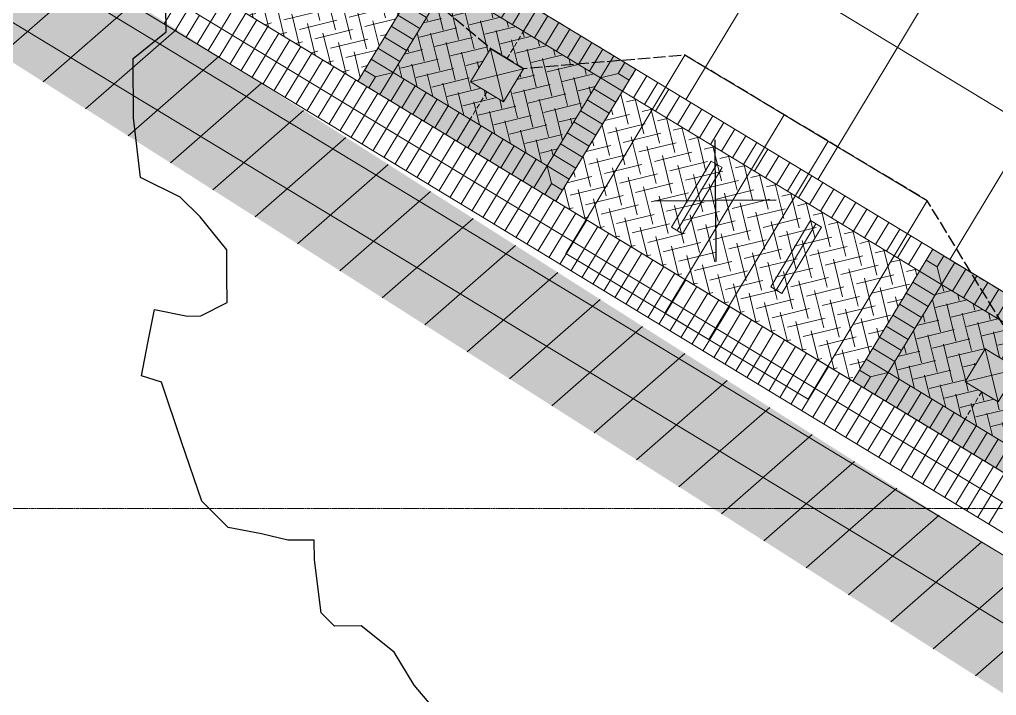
# Model space of a CAD drawing. Header units: inches. Extents: x 3268 to 7018, y 976 to 6708.
# Drawn here: x 4269 to 4572.9, y 1893 to 2103.2 of the extents above; entities that cross this region are included whole.
import ezdxf

# ---------------------------------------------------------------- set-up
doc = ezdxf.new("R2010")
doc.units = ezdxf.units.IN
doc.header["$MEASUREMENT"] = 0
for name, pattern in [('Grid Line 1_2_', [0.8749999999999999, 0.4999999999999999, -0.125, 0.125, -0.125]), ('IMPORT-DASHED4', [2.25, 1.5, -0.7499999999999998]), ('IMPORT-EASEMENT2', [4.799999999999999, 3.839999999999999, -0.9599999999999999])]:
    doc.linetypes.add(name, pattern=pattern)
for name, color, linetype, lineweight in [('0-landscaping', 1, 'Continuous', 25), ('C-ANNO-5FT-PED-ZONE', 130, 'Continuous', 25), ('C-CURB-BACK', 40, 'Continuous', 13), ('C-CURB-FACE', 80, 'Continuous', 13), ('C-CURB-GUTR', 22, 'Continuous', 15), ('L-MASK', 245, 'Continuous', 35), ('L-PVMT-ASPH', 140, 'Continuous', 15), ('L-PVMT-ASPH-HATC', 252, 'Continuous', 15), ('L-PVMT-BRCK-HATC', 252, 'Continuous', 15), ('L-PVMT-BRICK', 20, 'Continuous', 13), ('L-PVMT-CONC-HATC', 252, 'Continuous', 15), ('L-SITE-BIKE', 2, 'Continuous', 15), ('L-SITE-TREE-GRAT', 250, 'Continuous', 13), ('S-GRID', 1, 'Continuous', 9), ('site_dwg', 8, 'Continuous', 9)]:
    doc.layers.add(name, color=color, linetype=linetype, lineweight=lineweight)
doc.layers.add('NPLT', color=200, linetype='Continuous', lineweight=13, plot=False)

# ---------------------------------------------------------------- blocks, each defined once
blk = doc.blocks.new('site_dwg_dec1-V199-Overall Retail Plan Opt 2')
at = {"layer": '0-landscaping', "color": 213, "flags": 128}
for points in [[(-113.6970061503316, -44.31078655997839), (-113.4150734304361, -33.60813601533004), (-111.9789908119995, -25.7442530517917), (-113.5068532183004, -17.10199426285248), (-117.6248491627784, -13.48485254158436), (-117.8740236475214, -9.615914829065103), (-111.6642575858835, -0.469966123074073), (-108.9495437625928, 2.620645575184653), (-113.067539706209, 6.237787295143106), (-116.2805885930365, 10.88512405573715), (-120.5231648285274, 16.43677114294701), (-121.0214998896857, 24.17471959924591), (-115.9658553720883, 36.15941098107145), (-110.910168585372, 48.14415048813975), (-113.0937468457096, 51.88722671996515), (-107.5397389064574, 56.13394474226811), (-101.9856886986972, 60.38071088975925), (-97.74311246707019, 54.82906379929704), (-95.684114493882, 53.02049293666573), (-89.75630951111394, 51.46381599998789), (-86.13667698831794, 55.58464763820961), (-82.51704446383609, 59.70547927386655), (-82.11050309693836, 68.47359954603165), (-82.4842862307023, 74.27706753642563), (-85.94652405246687, 82.7934399386097), (-78.83185320274514, 92.9695355557917), (-70.68766946013146, 102.2414187691859), (-61.92057036118876, 101.8408481608087), (-58.30093783770007, 105.9616797991286)], [(-9.471346453594377, 8.319387126080981), (0, 0), (8.319387121136968, 9.471346451995485)], [(9.471346454440207, -8.31938712430201), (0, 0), (-8.319387122217448, -9.471346449256087)]]:
    blk.add_lwpolyline(points, dxfattribs=at)
blk = doc.blocks.new('site_dwg_b1-12649367-Overall Retail Plan Opt 2')
at = {"layer": 'L-PVMT-BRCK-HATC', "color": 53}
blk.add_line((0, -7.990953345783054), (0, 0), dxfattribs=at)
blk = doc.blocks.new('site_dwg_b2-12649368-Overall Retail Plan Opt 2')
at = {"layer": 'L-PVMT-BRCK-HATC', "color": 53}
blk.add_line((0, 0), (0, 7.990953347180038), dxfattribs=at)
blk = doc.blocks.new('site_dwg_bike-12649374-Overall Retail Plan Opt 2')
at = {"layer": 'L-SITE-BIKE', "color": 53, "flags": 128}
blk.add_lwpolyline([(-24.00000000279396, -1.980000000447035), (0, -1.980000000447035), (0, 1.979999999050051), (-24.00000000279396, 1.979999999050051)], close=True, dxfattribs=at)
at = {"layer": 'NPLT', "color": 253}
blk.add_line((0, 0), (-24, 0), dxfattribs=at)
at = {"layer": 'NPLT', "color": 253, "flags": 128}
blk.add_lwpolyline([(-47.99999999999999, -25.98000000044703), (24.00000000279396, -25.98000000044703), (24.00000000279396, 25.97999999905005), (-48.0000000083819, 25.97999999905005)], close=True, dxfattribs=at)
blk = doc.blocks.new('site_dwg_tree_grate_pvr-V278-Overall Retail Plan Opt 2')
at = {"layer": 'L-MASK', "lineweight": 15}
blk.add_hatch(color=10, dxfattribs=at).paths.add_polyline_path([(36.00000000000272, 3.41060513164848e-12), (36.00000000000272, 48.00000000000272), (-35.99999999999726, 48.00000000000272), (-35.99999999999726, 2.728484105318784e-12)])
at = {"layer": 'L-PVMT-BRCK-HATC'}
h = blk.add_hatch(dxfattribs=at)
h.set_pattern_fill('FP_230', color=53, style=0, pattern_type=2)
h.set_pattern_definition([(135, (-28, 40), (-5.654025822367634, 4.440892098500626e-16), [11.995, -3.998]), (225, (-30.827, 42.827), (-5.654025822367634, -4.440892098500626e-16), [11.995, -3.998])])
h.paths.add_polyline_path([(28.00000000186537, 8.00000000093405), (28.00000000186537, 39.9999999990714), (-28.00000000185991, 39.9999999990714), (-27.99999999627266, 8.00000000093405)])
h.paths.add_polyline_path([(6.000000000002728, 18.00000000000272), (-6.000000005585206, 18.00000000000272), (-5.999999999997271, 30.00000000000272), (6.000000000002728, 30.00000000000272)])
at = {"layer": 'L-PVMT-BRCK-HATC', "color": 53}
for p, q in [((-24, 40.00000000186264), (-24, 47.99999999999999)), ((-19.99999999813735, 40.00000000046565), (-19.99999999813735, 47.99999999999999)), ((-16.00000000186264, 40.00000000046565), (-16.00000000186264, 47.99999999999999)), ((-12, 40.00000000046565), (-12, 47.99999999999999)), ((-7.999999998137354, 39.99999999906867), (-7.999999998137354, 47.99999999999999)), ((-4.000000001862644, 40.00000000046565), (-4.000000001862644, 47.99999999999999)), ((0, 39.99999999906867), (0, 47.99999999999999)), ((4.000000001862644, 40.00000000046565), (4.000000001862644, 47.99999999999999)), ((7.999999998137354, 39.99999999906867), (7.999999998137354, 47.99999999999999)), ((12, 40.00000000186264), (12, 47.99999999999999)), ((15.99999999627471, 39.99999999906867), (15.99999999627471, 47.99999999999999)), ((20.00000000372529, 40.00000000186264), (20.00000000372529, 47.99999999999999)), ((24, 39.99999999906867), (24, 47.99999999999999)), ((31.99999999813735, 44.00000000093132), (28.00000000186264, 40.00000000186264)), ((-28.00000001303851, 36.00000000139698), (-36.00000001117586, 36.00000000139698)), ((28.00000000186264, 35.99999999999999), (35.99999999999999, 35.99999999999999)), ((-28.00000001303851, 31.99999999953434), (-36.00000001117586, 31.99999999953434)), ((27.99999999627471, 32.00000000093132), (35.99999999999999, 32.00000000093132)), ((-28.00000001303851, 28.00000000046566), (-36.00000001117586, 28.00000000046566)), ((28.00000000186264, 28.00000000046566), (35.99999999999999, 28.00000000046566)), ((-28.00000001303851, 24), (-36.00000001117586, 24)), ((27.99999999627471, 24), (35.99999999999999, 24)), ((-28.00000001303851, 20.00000000093132), (-36.00000001117586, 20.00000000093132)), ((28.00000000186264, 20.00000000093132), (35.99999999999999, 20.00000000093132)), ((-28.00000001303851, 16.00000000046566), (-36.00000001117586, 16.00000000046566)), ((27.99999999627471, 15.99999999906868), (35.99999999999999, 15.99999999906868)), ((-28.00000001303851, 12), (-36.0000000167638, 12)), ((28.00000000186264, 12.00000000139698), (35.99999999999999, 12.00000000139698)), ((-24, 8.00000000093132), (-24, 0)), ((-19.99999999813735, 8.00000000093132), (-19.99999999813735, 0)), ((-16.00000000186264, 8.00000000093132), (-16.00000000186264, 0)), ((-12, 8.00000000093132), (-12, 0)), ((-7.999999998137354, 8.00000000093132), (-7.999999998137354, 0)), ((-4.000000001862644, 8.00000000093132), (-4.000000001862644, 0)), ((0, 8.00000000093132), (0, 0)), ((4.000000001862644, 8.00000000093132), (4.000000001862644, 0)), ((7.999999998137354, 8.00000000093132), (7.999999998137354, 0)), ((12, 8.00000000093132), (12, 0)), ((16.00000000186264, 8.00000000093132), (16.00000000186264, 0)), ((20.00000000372529, 8.00000000093132), (20.00000000372529, 0)), ((24, 7.999999999534338), (24, 0)), ((31.99999999254942, 3.999999987892806), (27.99999999068677, 7.999999991152435))]:
    blk.add_line(p, q, dxfattribs=at)
at = {"layer": 'L-PVMT-BRCK-HATC', "color": 53, "flags": 128}
for points in [[(-36.00000001117586, 44.00000000093132), (-32.00000001490115, 44.00000000093132), (-32.00000001490115, 47.99999999999999)], [(35.99999999999999, 40.00000000046565), (28.00000000186264, 40.00000000046565), (28.00000000186264, 48.00000000139698)], [(31.99999999813735, 47.99999999999999), (31.99999999813735, 44.00000000093132), (35.99999999999999, 44.00000000093132)], [(-32.00000001490115, 43.99999999953433), (-28.00000001303851, 40.00000000046565), (-36.00000001117586, 40.00000000046565)], [(35.99999999999999, 7.999999999534338), (28.00000000186264, 7.999999999534338), (28.00000000186264, 39.99999999906867), (-28.00000000186264, 39.99999999906867), (-28.00000000186264, 8.00000000093132), (28.00000000186264, 8.00000000093132), (28.00000000186264, 0)], [(-32.00000000372528, 3.999999987892806), (-28.00000001303851, 8.00000000093132), (-36.00000001117586, 8.00000000093132)], [(-36.00000000558793, 3.999999987892806), (-32.00000000372528, 3.999999987892806), (-32.00000000372528, 0)], [(35.99999998882412, 3.999999985098838), (31.99999999254942, 3.999999985098838), (31.99999999254942, -1.257285475730896e-08)]]:
    blk.add_lwpolyline(points, dxfattribs=at)
for points in [[(-28.00000001303851, 47.99999999999999), (-28.00000001303851, 39.99999999906867)], [(-28.00000000745058, 0), (-28.00000000745058, 8.00000000093132)]]:
    blk.add_lwpolyline(points, close=True, dxfattribs=at)
at = {"layer": 'L-SITE-TREE-GRAT', "color": 253, "linetype": 'IMPORT-DASHED4'}
for p, q in [((0, 30), (0, 47.99999999860301)), ((0, 18), (0, 0))]:
    blk.add_line(p, q, dxfattribs=at)
at = {"layer": 'L-SITE-TREE-GRAT', "color": 253, "linetype": 'IMPORT-DASHED4', "flags": 128}
blk.add_lwpolyline([(35.99999999999999, 0), (35.99999999999999, 47.99999999999999), (-35.99999999999999, 47.99999999999999), (-35.99999999999999, 0)], close=True, dxfattribs=at)
at = {"layer": 'L-SITE-TREE-GRAT', "color": 253, "flags": 128}
for points in [[(-35.99999999999999, 47.99999999999999), (35.99999999999999, 47.99999999999999), (35.99999999999999, 0), (-35.99999999999999, 0)], [(-6.000000005587935, 18), (5.999999999999999, 18), (5.999999999999999, 30), (-5.999999999999999, 30)]]:
    blk.add_lwpolyline(points, close=True, dxfattribs=at)
at = {"layer": 'NPLT', "color": 253}
for p, q in [((5.999999999999999, 30), (-6.000000005587935, 18)), ((-5.999999999999999, 30), (5.999999999999999, 18))]:
    blk.add_line(p, q, dxfattribs=at)
blk = doc.blocks.new('site_dwg-12440225-Overall Retail Plan Opt 2')
at = {"layer": 'L-PVMT-ASPH'}
blk.add_hatch(color=10, dxfattribs=at).paths.add_polyline_path([(24339487.97244508, 9814463.07204914), (24339509.14502984, 9814492.187709099), (24338971.2394734, 9814887.407224927), (24338950.06688864, 9814858.291564964), (24339182.17521949, 9814687.752813248)])
at = {"layer": 'L-PVMT-ASPH-HATC'}
h = blk.add_hatch(dxfattribs=at)
h.set_pattern_fill('FP_235', color=53, style=0, pattern_type=2)
h.set_pattern_definition([(37.38599999999999, (24339143.708, 9814463.072), (-9.107725642244493, 11.91844510100215), [])])
h.paths.add_polyline_path([(24339487.97244508, 9814463.07204914), (24339509.14502984, 9814492.187709099), (24338971.2394734, 9814887.407224927), (24338950.06688864, 9814858.291564964), (24339182.17521949, 9814687.752813248)])
at = {"layer": 'L-PVMT-BRCK-HATC'}
h = blk.add_hatch(dxfattribs=at)
h.set_pattern_fill('FP_242', color=53, style=0, pattern_type=2)
h.set_pattern_definition([(99.96200000000002, (24339132.853, 9814839.075), (-4.629354942737908, 3.246087000397262), [11.995, -3.998]), (189.962, (24339132.162, 9814843.014), (-4.629354942737909, 3.246087000397261), [11.995, -3.998])])
h.paths.add_polyline_path([(24339109.88822913, 9814806.324749803), (24339132.85323746, 9814839.075450474), (24338873.44257876, 9815020.975923266), (24338872.24569039, 9815019.205493832), (24338870.01631146, 9815015.585273642), (24338868.20529775, 9815011.738670735), (24338866.83531968, 9815007.713837236), (24338865.92352678, 9815003.561156379), (24338865.48133295, 9814999.332611807), (24338865.5142736, 9814995.081136825), (24338866.0219364, 9814990.85995179), (24338866.99796636, 9814986.721897885), (24338868.43014544, 9814982.718775649), (24338870.4635198, 9814978.64500765), (24338872.58575274, 9814975.315455595), (24338875.25716067, 9814972.007933222), (24338878.28132839, 9814969.019533277), (24338881.62039907, 9814966.387664825), (24339028.33783872, 9814863.508423941)])
h = blk.add_hatch(dxfattribs=at)
h.set_pattern_fill('FP_233', color=53, style=0, pattern_type=2)
h.set_pattern_definition([(279.962, (24338878.036, 9815027.526), (4.629354942737908, -3.246087000397262), [11.995, -3.998]), (9.962, (24338878.727, 9815023.588), (4.629354942737908, -3.246087000397263), [11.995, -3.998])])
h.paths.add_polyline_path([(24339257.25976395, 9814702.986853277), (24339280.22477223, 9814735.73755395), (24339191.79788041, 9814797.743076302), (24339168.8328721, 9814764.992375601), (24339242.48859511, 9814713.344494712)])
at = {"layer": 'C-ANNO-5FT-PED-ZONE', "color": 213, "linetype": 'IMPORT-EASEMENT2', "flags": 128}
blk.add_lwpolyline([(24340893.31874154, 9815000.390094232), (24340875.24280314, 9814969.680232948), (24340869.40288803, 9814881.91431137), (24340889.92706264, 9814857.796588449), (24340874.40430799, 9814639.745099468), (24340880.50876207, 9814572.944626614), (24340840.03109242, 9813977.31996076), (24340325.92286136, 9814012.25790799), (24339613.96231484, 9814511.489359668), (24339580.94692304, 9814548.810405312), (24339508.80653985, 9814598.827990033), (24339413.85344962, 9814637.871009542), (24339307.74243177, 9814712.276758194), (24339284.12095693, 9814757.44003944), (24339211.89866129, 9814807.648620464), (24339161.49360283, 9814806.779157344), (24339151.81188077, 9814813.668659829), (24339093.9211708, 9814868.606214345), (24338859.11244131, 9815028.344299465), (24338618.62753263, 9815197.47491178), (24338556.48951734, 9815235.566259611)], dxfattribs=at)
at = {"layer": 'C-CURB-BACK', "color": 253, "flags": 128}
blk.add_lwpolyline([(24340401.93921543, 9813880.788470147), (24338872.43439575, 9814953.287384562), (24338868.98964451, 9814948.374779465)], dxfattribs=at)
at = {"layer": 'C-CURB-FACE', "color": 253}
blk.add_line((24338868.9896445, 9814948.374779465), (24340398.49446417, 9813875.875865046), dxfattribs=at)
at = {"layer": 'C-CURB-GUTR', "color": 53, "flags": 128}
blk.add_lwpolyline([(24338550.76025077, 9815149.53507655), (24338858.65539077, 9814933.636964172), (24340388.16021044, 9813861.138049757)], dxfattribs=at)
at = {"layer": 'L-PVMT-BRCK-HATC', "color": 53, "flags": 128}
blk.add_lwpolyline([(24338872.24569039, 9815019.20549383), (24338873.44257876, 9815020.975923266), (24339132.85323745, 9814839.075450474), (24339109.88822913, 9814806.324749803), (24338881.62039907, 9814966.387664825)], dxfattribs=at)
blk.add_lwpolyline([(24339191.79788041, 9814797.743076302), (24339280.22477223, 9814735.73755395), (24339257.25976394, 9814702.986853277), (24339168.8328721, 9814764.992375601)], close=True, dxfattribs=at)
at = {"layer": 'L-PVMT-BRICK', "color": 253}
for p, q in [((24339643.43794598, 9814490.820852935), (24338878.03558043, 9815027.526063398)), ((24339785.59424329, 9814332.515215315), (24338881.62039908, 9814966.387664825)), ((24339781.00124163, 9814325.965075186), (24338877.02739741, 9814959.837524693))]:
    blk.add_line(p, q, dxfattribs=at)
at = {"layer": 'L-PVMT-CONC-HATC', "color": 53}
for p, q in [((24340339.75004442, 9814061.186895564), (24338905.5935904, 9815066.826904181)), ((24339211.42538284, 9814793.96187172), (24339274.85518054, 9814885.202178845)), ((24339250.72654459, 9814766.40363668), (24339314.16948521, 9814857.662849173)), ((24339290.02770634, 9814738.84540164), (24339353.48378988, 9814830.123519499))]:
    blk.add_line(p, q, dxfattribs=at)
at = {"xscale": 1.5, "yscale": 1.5, "zscale": 1.5, "rotation": 37.81158375857705}
blk.add_blockref('site_dwg_dec1-V199-Overall Retail Plan Opt 2', (24339218.37414129, 9814761.880803842), dxfattribs=at)
for name, p, rotation in [('site_dwg_tree_grate_pvr-V278-Overall Retail Plan Opt 2', (24339139.35724151, 9814785.660883082), 324.9616070893673), ('site_dwg_b1-12649367-Overall Retail Plan Opt 2', (24339055.52949499, 9814834.670671074), 324.961607044653), ('site_dwg_b2-12649368-Overall Retail Plan Opt 2', (24339065.35470518, 9814827.78116858), 324.961607044653), ('site_dwg_b1-12649367-Overall Retail Plan Opt 2', (24339058.80456506, 9814832.374170242), 324.961607044653), ('site_dwg_b1-12649367-Overall Retail Plan Opt 2', (24339062.07963512, 9814830.077669412), 324.961607044653), ('site_dwg_b2-12649368-Overall Retail Plan Opt 2', (24339068.62977525, 9814825.48466775), 324.961607044653), ('site_dwg_b2-12649368-Overall Retail Plan Opt 2', (24339071.90484532, 9814823.188166918), 324.961607044653), ('site_dwg_b1-12649367-Overall Retail Plan Opt 2', (24339065.35470518, 9814827.78116858), 324.961607044653), ('site_dwg_b2-12649368-Overall Retail Plan Opt 2', (24339075.17991538, 9814820.891666088), 324.961607044653), ('site_dwg_b1-12649367-Overall Retail Plan Opt 2', (24339068.62977525, 9814825.48466775), 324.961607044653), ('site_dwg_b2-12649368-Overall Retail Plan Opt 2', (24339078.45498545, 9814818.595165256), 324.961607044653), ('site_dwg_b1-12649367-Overall Retail Plan Opt 2', (24339071.90484532, 9814823.188166918), 324.961607044653), ('site_dwg_b1-12649367-Overall Retail Plan Opt 2', (24339075.17991538, 9814820.891666088), 324.961607044653), ('site_dwg_b2-12649368-Overall Retail Plan Opt 2', (24339081.73005551, 9814816.298664425), 324.961607044653), ('site_dwg_b2-12649368-Overall Retail Plan Opt 2', (24339085.00512558, 9814814.002163593), 324.961607044653), ('site_dwg_b1-12649367-Overall Retail Plan Opt 2', (24339078.45498545, 9814818.595165256), 324.961607044653), ('site_dwg_b2-12649368-Overall Retail Plan Opt 2', (24339088.28019565, 9814811.705662763), 324.961607044653), ('site_dwg_b1-12649367-Overall Retail Plan Opt 2', (24339081.73005551, 9814816.298664425), 324.961607044653), ('site_dwg_b2-12649368-Overall Retail Plan Opt 2', (24339091.55526571, 9814809.40916193), 324.961607044653), ('site_dwg_b1-12649367-Overall Retail Plan Opt 2', (24339085.00512558, 9814814.002163593), 324.961607044653), ('site_dwg_b1-12649367-Overall Retail Plan Opt 2', (24339088.28019565, 9814811.705662763), 324.961607044653), ('site_dwg_b2-12649368-Overall Retail Plan Opt 2', (24339094.83033577, 9814807.1126611), 324.961607044653), ('site_dwg_b2-12649368-Overall Retail Plan Opt 2', (24339098.10540584, 9814804.81616027), 324.961607044653), ('site_dwg_b1-12649367-Overall Retail Plan Opt 2', (24339091.55526571, 9814809.40916193), 324.961607044653), ('site_dwg_b2-12649368-Overall Retail Plan Opt 2', (24339101.3804759, 9814802.51965944), 324.961607044653), ('site_dwg_b1-12649367-Overall Retail Plan Opt 2', (24339094.83033577, 9814807.1126611), 324.961607044653), ('site_dwg_b2-12649368-Overall Retail Plan Opt 2', (24339104.65554597, 9814800.223158607), 324.961607044653), ('site_dwg_bike-12649374-Overall Retail Plan Opt 2', (24339219.53087248, 9814773.112990286), 55.19316529366417), ('site_dwg_b1-12649367-Overall Retail Plan Opt 2', (24339098.10540584, 9814804.81616027), 324.961607044653), ('site_dwg_b1-12649367-Overall Retail Plan Opt 2', (24339101.3804759, 9814802.51965944), 324.961607044653), ('site_dwg_b2-12649368-Overall Retail Plan Opt 2', (24339107.93061604, 9814797.926657775), 324.961607044653), ('site_dwg_b2-12649368-Overall Retail Plan Opt 2', (24339111.2056861, 9814795.630156944), 324.961607044653), ('site_dwg_b1-12649367-Overall Retail Plan Opt 2', (24339104.65554597, 9814800.223158607), 324.961607044653), ('site_dwg_b2-12649368-Overall Retail Plan Opt 2', (24339114.48075617, 9814793.333656114), 324.961607044653), ('site_dwg_b2-12649368-Overall Retail Plan Opt 2', (24339195.07295046, 9814795.446575478), 324.9616071025503), ('site_dwg_b2-12649368-Overall Retail Plan Opt 2', (24339198.34802053, 9814793.150074651), 324.9616071025503), ('site_dwg_b1-12649367-Overall Retail Plan Opt 2', (24339107.93061604, 9814797.926657775), 324.961607044653), ('site_dwg_b2-12649368-Overall Retail Plan Opt 2', (24339117.75582623, 9814791.037155282), 324.961607044653), ('site_dwg_b2-12649368-Overall Retail Plan Opt 2', (24339201.6230906, 9814790.853573823), 324.9616071025503), ('site_dwg_b1-12649367-Overall Retail Plan Opt 2', (24339111.2056861, 9814795.630156944), 324.961607044653), ('site_dwg_b1-12649367-Overall Retail Plan Opt 2', (24339114.48075617, 9814793.333656114), 324.961607044653), ('site_dwg_b2-12649368-Overall Retail Plan Opt 2', (24339121.0308963, 9814788.740654452), 324.961607044653), ('site_dwg_b2-12649368-Overall Retail Plan Opt 2', (24339204.89816067, 9814788.557072993), 324.9616071025503), ('site_dwg_b1-12649367-Overall Retail Plan Opt 2', (24339117.75582623, 9814791.037155282), 324.961607044653), ('site_dwg_b2-12649368-Overall Retail Plan Opt 2', (24339124.30596636, 9814786.44415362), 324.961607044653), ('site_dwg_b2-12649368-Overall Retail Plan Opt 2', (24339127.58103643, 9814784.14765279), 324.961607044653), ('site_dwg_b2-12649368-Overall Retail Plan Opt 2', (24339208.17323073, 9814786.260572167), 324.9616071025503), ('site_dwg_b2-12649368-Overall Retail Plan Opt 2', (24339211.4483008, 9814783.964071339), 324.9616071025503), ('site_dwg_b1-12649367-Overall Retail Plan Opt 2', (24339121.0308963, 9814788.740654452), 324.961607044653), ('site_dwg_b2-12649368-Overall Retail Plan Opt 2', (24339130.85610649, 9814781.851151958), 324.961607044653), ('site_dwg_bike-12649374-Overall Retail Plan Opt 2', (24339249.08979292, 9814752.563775674), 55.19316529366417), ('site_dwg_b2-12649368-Overall Retail Plan Opt 2', (24339214.72337087, 9814781.66757051), 324.9616071025503), ('site_dwg_b1-12649367-Overall Retail Plan Opt 2', (24339124.30596636, 9814786.44415362), 324.961607044653), ('site_dwg_b1-12649367-Overall Retail Plan Opt 2', (24339127.58103643, 9814784.14765279), 324.961607044653), ('site_dwg_b2-12649368-Overall Retail Plan Opt 2', (24339134.13117656, 9814779.554651126), 324.961607044653), ('site_dwg_b2-12649368-Overall Retail Plan Opt 2', (24339217.99844094, 9814779.371069683), 324.9616071025503), ('site_dwg_b1-12649367-Overall Retail Plan Opt 2', (24339130.85610649, 9814781.851151958), 324.961607044653), ('site_dwg_b2-12649368-Overall Retail Plan Opt 2', (24339137.40624662, 9814777.258150294), 324.961607044653), ('site_dwg_b2-12649368-Overall Retail Plan Opt 2', (24339140.68131669, 9814774.961649464), 324.961607044653), ('site_dwg_b2-12649368-Overall Retail Plan Opt 2', (24339221.273511, 9814777.074568857), 324.9616071025503), ('site_dwg_b2-12649368-Overall Retail Plan Opt 2', (24339224.54858107, 9814774.778068027), 324.9616071025503), ('site_dwg_b1-12649367-Overall Retail Plan Opt 2', (24339134.13117656, 9814779.554651126), 324.961607044653), ('site_dwg_b2-12649368-Overall Retail Plan Opt 2', (24339143.95638675, 9814772.665148633), 324.961607044653), ('site_dwg_b2-12649368-Overall Retail Plan Opt 2', (24339227.82365114, 9814772.481567198), 324.9616071025503), ('site_dwg_b1-12649367-Overall Retail Plan Opt 2', (24339137.40624662, 9814777.258150294), 324.961607044653), ('site_dwg_b1-12649367-Overall Retail Plan Opt 2', (24339140.68131669, 9814774.961649464), 324.961607044653), ('site_dwg_b2-12649368-Overall Retail Plan Opt 2', (24339147.23145682, 9814770.368647803), 324.961607044653), ('site_dwg_b2-12649368-Overall Retail Plan Opt 2', (24339231.09872121, 9814770.185066372), 324.9616071025503), ('site_dwg_b1-12649367-Overall Retail Plan Opt 2', (24339143.95638675, 9814772.665148633), 324.961607044653), ('site_dwg_b2-12649368-Overall Retail Plan Opt 2', (24339150.50652688, 9814768.07214697), 324.961607044653), ('site_dwg_b2-12649368-Overall Retail Plan Opt 2', (24339153.78159695, 9814765.77564614), 324.961607044653), ('site_dwg_b2-12649368-Overall Retail Plan Opt 2', (24339234.37379128, 9814767.888565544), 324.9616071025503), ('site_dwg_b2-12649368-Overall Retail Plan Opt 2', (24339237.64886134, 9814765.592064716), 324.9616071025503), ('site_dwg_b1-12649367-Overall Retail Plan Opt 2', (24339147.23145682, 9814770.368647803), 324.961607044653), ('site_dwg_b2-12649368-Overall Retail Plan Opt 2', (24339157.05666701, 9814763.479145309), 324.961607044653), ('site_dwg_b2-12649368-Overall Retail Plan Opt 2', (24339240.92393141, 9814763.295563888), 324.9616071025503), ('site_dwg_b1-12649367-Overall Retail Plan Opt 2', (24339150.50652688, 9814768.07214697), 324.961607044653), ('site_dwg_b1-12649367-Overall Retail Plan Opt 2', (24339153.78159695, 9814765.77564614), 324.961607044653), ('site_dwg_b2-12649368-Overall Retail Plan Opt 2', (24339160.33173708, 9814761.182644477), 324.961607044653), ('site_dwg_b2-12649368-Overall Retail Plan Opt 2', (24339244.19900148, 9814760.999063062), 324.9616071025503), ('site_dwg_b1-12649367-Overall Retail Plan Opt 2', (24339157.05666701, 9814763.479145309), 324.961607044653), ('site_dwg_b2-12649368-Overall Retail Plan Opt 2', (24339163.60680715, 9814758.886143645), 324.961607044653), ('site_dwg_b2-12649368-Overall Retail Plan Opt 2', (24339166.88187721, 9814756.589642813), 324.961607044653), ('site_dwg_b2-12649368-Overall Retail Plan Opt 2', (24339247.47407155, 9814758.702562232), 324.9616071025503), ('site_dwg_b2-12649368-Overall Retail Plan Opt 2', (24339250.74914161, 9814756.406061403), 324.9616071025503), ('site_dwg_b1-12649367-Overall Retail Plan Opt 2', (24339160.33173708, 9814761.182644477), 324.961607044653), ('site_dwg_b2-12649368-Overall Retail Plan Opt 2', (24339170.15694728, 9814754.293141983), 324.961607044653), ('site_dwg_b2-12649368-Overall Retail Plan Opt 2', (24339254.02421168, 9814754.109560577), 324.9616071025503), ('site_dwg_b1-12649367-Overall Retail Plan Opt 2', (24339163.60680715, 9814758.886143645), 324.961607044653), ('site_dwg_b1-12649367-Overall Retail Plan Opt 2', (24339166.88187721, 9814756.589642813), 324.961607044653), ('site_dwg_b2-12649368-Overall Retail Plan Opt 2', (24339173.43201734, 9814751.996641152), 324.961607044653), ('site_dwg_b2-12649368-Overall Retail Plan Opt 2', (24339257.29928175, 9814751.81305975), 324.9616071025503), ('site_dwg_b1-12649367-Overall Retail Plan Opt 2', (24339170.15694728, 9814754.293141983), 324.961607044653), ('site_dwg_b2-12649368-Overall Retail Plan Opt 2', (24339176.70708741, 9814749.700140322), 324.961607044653), ('site_dwg_b2-12649368-Overall Retail Plan Opt 2', (24339179.98215747, 9814747.40363949), 324.961607044653), ('site_dwg_b2-12649368-Overall Retail Plan Opt 2', (24339260.57435182, 9814749.516558921), 324.9616071025503), ('site_dwg_b2-12649368-Overall Retail Plan Opt 2', (24339263.84942188, 9814747.220058093), 324.9616071025503), ('site_dwg_b1-12649367-Overall Retail Plan Opt 2', (24339173.43201734, 9814751.996641152), 324.961607044653), ('site_dwg_b2-12649368-Overall Retail Plan Opt 2', (24339183.25722754, 9814745.10713866), 324.961607044653), ('site_dwg_b2-12649368-Overall Retail Plan Opt 2', (24339267.12449195, 9814744.923557267), 324.9616071025503), ('site_dwg_b1-12649367-Overall Retail Plan Opt 2', (24339176.70708741, 9814749.700140322), 324.961607044653), ('site_dwg_b2-12649368-Overall Retail Plan Opt 2', (24339186.5322976, 9814742.810637828), 324.961607044653), ('site_dwg_b2-12649368-Overall Retail Plan Opt 2', (24339270.39956202, 9814742.627056437), 324.9616071025503), ('site_dwg_b1-12649367-Overall Retail Plan Opt 2', (24339179.98215747, 9814747.40363949), 324.961607044653), ('site_dwg_b1-12649367-Overall Retail Plan Opt 2', (24339183.25722754, 9814745.10713866), 324.961607044653), ('site_dwg_b2-12649368-Overall Retail Plan Opt 2', (24339189.80736767, 9814740.514136996), 324.961607044653), ('site_dwg_b2-12649368-Overall Retail Plan Opt 2', (24339193.08243773, 9814738.217636164), 324.961607044653), ('site_dwg_b2-12649368-Overall Retail Plan Opt 2', (24339273.67463209, 9814740.330555608), 324.9616071025503), ('site_dwg_b2-12649368-Overall Retail Plan Opt 2', (24339276.94970215, 9814738.034054782), 324.9616071025503), ('site_dwg_b1-12649367-Overall Retail Plan Opt 2', (24339186.5322976, 9814742.810637828), 324.961607044653), ('site_dwg_b2-12649368-Overall Retail Plan Opt 2', (24339196.3575078, 9814735.921135334), 324.961607044653), ('site_dwg_tree_grate_pvr-V278-Overall Retail Plan Opt 2', (24339286.73539454, 9814682.318345817), 324.9616070893673), ('site_dwg_b1-12649367-Overall Retail Plan Opt 2', (24339189.80736767, 9814740.514136996), 324.961607044653), ('site_dwg_b2-12649368-Overall Retail Plan Opt 2', (24339199.63257786, 9814733.624634502), 324.961607044653), ('site_dwg_b1-12649367-Overall Retail Plan Opt 2', (24339193.08243773, 9814738.217636164), 324.961607044653), ('site_dwg_b1-12649367-Overall Retail Plan Opt 2', (24339196.3575078, 9814735.921135334), 324.961607044653), ('site_dwg_b2-12649368-Overall Retail Plan Opt 2', (24339202.90764793, 9814731.328133672), 324.961607044653), ('site_dwg_b2-12649368-Overall Retail Plan Opt 2', (24339206.18271799, 9814729.03163284), 324.961607044653), ('site_dwg_b1-12649367-Overall Retail Plan Opt 2', (24339199.63257786, 9814733.624634502), 324.961607044653), ('site_dwg_b2-12649368-Overall Retail Plan Opt 2', (24339209.45778806, 9814726.73513201), 324.961607044653), ('site_dwg_b1-12649367-Overall Retail Plan Opt 2', (24339202.90764793, 9814731.328133672), 324.961607044653), ('site_dwg_b2-12649368-Overall Retail Plan Opt 2', (24339212.73285813, 9814724.438631179), 324.961607044653), ('site_dwg_b1-12649367-Overall Retail Plan Opt 2', (24339206.18271799, 9814729.03163284), 324.961607044653), ('site_dwg_b1-12649367-Overall Retail Plan Opt 2', (24339209.45778806, 9814726.73513201), 324.961607044653), ('site_dwg_b2-12649368-Overall Retail Plan Opt 2', (24339216.00792819, 9814722.142130347), 324.961607044653), ('site_dwg_b2-12649368-Overall Retail Plan Opt 2', (24339219.28299826, 9814719.845629515), 324.961607044653), ('site_dwg_b1-12649367-Overall Retail Plan Opt 2', (24339212.73285813, 9814724.438631179), 324.961607044653), ('site_dwg_b2-12649368-Overall Retail Plan Opt 2', (24339222.55806832, 9814717.549128685), 324.961607044653), ('site_dwg_b1-12649367-Overall Retail Plan Opt 2', (24339216.00792819, 9814722.142130347), 324.961607044653), ('site_dwg_b2-12649368-Overall Retail Plan Opt 2', (24339225.83313839, 9814715.252627853), 324.961607044653), ('site_dwg_b1-12649367-Overall Retail Plan Opt 2', (24339219.28299826, 9814719.845629515), 324.961607044653), ('site_dwg_b1-12649367-Overall Retail Plan Opt 2', (24339222.55806832, 9814717.549128685), 324.961607044653), ('site_dwg_b2-12649368-Overall Retail Plan Opt 2', (24339229.10820845, 9814712.956127023), 324.961607044653), ('site_dwg_b2-12649368-Overall Retail Plan Opt 2', (24339232.38327852, 9814710.659626191), 324.961607044653), ('site_dwg_b1-12649367-Overall Retail Plan Opt 2', (24339225.83313839, 9814715.252627853), 324.961607044653), ('site_dwg_b2-12649368-Overall Retail Plan Opt 2', (24339235.65834858, 9814708.363125362), 324.961607044653), ('site_dwg_b1-12649367-Overall Retail Plan Opt 2', (24339229.10820845, 9814712.956127023), 324.961607044653), ('site_dwg_b2-12649368-Overall Retail Plan Opt 2', (24339238.93341865, 9814706.06662453), 324.961607044653), ('site_dwg_b1-12649367-Overall Retail Plan Opt 2', (24339232.38327852, 9814710.659626191), 324.961607044653), ('site_dwg_b1-12649367-Overall Retail Plan Opt 2', (24339235.65834858, 9814708.363125362), 324.961607044653), ('site_dwg_b2-12649368-Overall Retail Plan Opt 2', (24339242.20848871, 9814703.770123698), 324.961607044653), ('site_dwg_b2-12649368-Overall Retail Plan Opt 2', (24339245.48355878, 9814701.473622866), 324.961607044653), ('site_dwg_b1-12649367-Overall Retail Plan Opt 2', (24339238.93341865, 9814706.06662453), 324.961607044653), ('site_dwg_b2-12649368-Overall Retail Plan Opt 2', (24339248.75862884, 9814699.177122036), 324.961607044653), ('site_dwg_b1-12649367-Overall Retail Plan Opt 2', (24339242.20848871, 9814703.770123698), 324.961607044653), ('site_dwg_b2-12649368-Overall Retail Plan Opt 2', (24339252.03369891, 9814696.880621204), 324.961607044653), ('site_dwg_b1-12649367-Overall Retail Plan Opt 2', (24339245.48355878, 9814701.473622866), 324.961607044653), ('site_dwg_b1-12649367-Overall Retail Plan Opt 2', (24339248.75862884, 9814699.177122036), 324.961607044653), ('site_dwg_b2-12649368-Overall Retail Plan Opt 2', (24339255.30876897, 9814694.584120374), 324.961607044653), ('site_dwg_b1-12649367-Overall Retail Plan Opt 2', (24339252.03369891, 9814696.880621204), 324.961607044653), ('site_dwg_b2-12649368-Overall Retail Plan Opt 2', (24339258.58383904, 9814692.287619542), 324.961607044653), ('site_dwg_b2-12649368-Overall Retail Plan Opt 2', (24339261.8589091, 9814689.991118712), 324.961607044653), ('site_dwg_b1-12649367-Overall Retail Plan Opt 2', (24339255.30876897, 9814694.584120374), 324.961607044653), ('site_dwg_b2-12649368-Overall Retail Plan Opt 2', (24339265.13397917, 9814687.69461788), 324.961607044653), ('site_dwg_b1-12649367-Overall Retail Plan Opt 2', (24339258.58383904, 9814692.287619542), 324.961607044653), ('site_dwg_b1-12649367-Overall Retail Plan Opt 2', (24339261.8589091, 9814689.991118712), 324.961607044653), ('site_dwg_b2-12649368-Overall Retail Plan Opt 2', (24339268.40904924, 9814685.398117049), 324.961607044653), ('site_dwg_b1-12649367-Overall Retail Plan Opt 2', (24339265.13397917, 9814687.69461788), 324.961607044653), ('site_dwg_b2-12649368-Overall Retail Plan Opt 2', (24339271.6841193, 9814683.101616217), 324.961607044653), ('site_dwg_b2-12649368-Overall Retail Plan Opt 2', (24339274.95918937, 9814680.805115385), 324.961607044653), ('site_dwg_b1-12649367-Overall Retail Plan Opt 2', (24339268.40904924, 9814685.398117049), 324.961607044653), ('site_dwg_b2-12649368-Overall Retail Plan Opt 2', (24339278.23425943, 9814678.508614555), 324.961607044653), ('site_dwg_b1-12649367-Overall Retail Plan Opt 2', (24339271.6841193, 9814683.101616217), 324.961607044653), ('site_dwg_b1-12649367-Overall Retail Plan Opt 2', (24339274.95918937, 9814680.805115385), 324.961607044653), ('site_dwg_b2-12649368-Overall Retail Plan Opt 2', (24339281.50932949, 9814676.212113723), 324.961607044653), ('site_dwg_b1-12649367-Overall Retail Plan Opt 2', (24339278.23425943, 9814678.508614555), 324.961607044653), ('site_dwg_b2-12649368-Overall Retail Plan Opt 2', (24339284.78439956, 9814673.915612893), 324.961607044653), ('site_dwg_b2-12649368-Overall Retail Plan Opt 2', (24339288.05946963, 9814671.619112061), 324.961607044653), ('site_dwg_b1-12649367-Overall Retail Plan Opt 2', (24339281.50932949, 9814676.212113723), 324.961607044653), ('site_dwg_b2-12649368-Overall Retail Plan Opt 2', (24339291.33453969, 9814669.322611231), 324.961607044653), ('site_dwg_b1-12649367-Overall Retail Plan Opt 2', (24339284.78439956, 9814673.915612893), 324.961607044653), ('site_dwg_b1-12649367-Overall Retail Plan Opt 2', (24339288.05946963, 9814671.619112061), 324.961607044653), ('site_dwg_b2-12649368-Overall Retail Plan Opt 2', (24339294.60960976, 9814667.0261104), 324.961607044653), ('site_dwg_b1-12649367-Overall Retail Plan Opt 2', (24339291.33453969, 9814669.322611231), 324.961607044653), ('site_dwg_b2-12649368-Overall Retail Plan Opt 2', (24339297.88467982, 9814664.729609568), 324.961607044653), ('site_dwg_b1-12649367-Overall Retail Plan Opt 2', (24339294.60960976, 9814667.0261104), 324.961607044653), ('site_dwg_b1-12649367-Overall Retail Plan Opt 2', (24339297.88467982, 9814664.729609568), 324.961607044653), ('site_dwg_b1-12649367-Overall Retail Plan Opt 2', (24339301.15974989, 9814662.433108736), 324.961607044653)]:
    blk.add_blockref(name, p, dxfattribs=dict(rotation=rotation))

msp = doc.modelspace()

# ---------------------------------------------------------------- linework, layer by layer
at = {"layer": 'S-GRID', "linetype": 'Grid Line 1_2_'}
msp.add_line((6788.078166544337, 1951.148582565572), (3735.34351031757, 1951.148582565582), dxfattribs=at)

# ---------------------------------------------------------------- block references
at = {"layer": 'site_dwg', "color": 53, "lineweight": 15, "rotation": 3.810000000000009}
msp.add_blockref('site_dwg-12440225-Overall Retail Plan Opt 2', (-23628768.691637, -11408316.78144797), dxfattribs=at)

doc.saveas('drawing.dxf')
